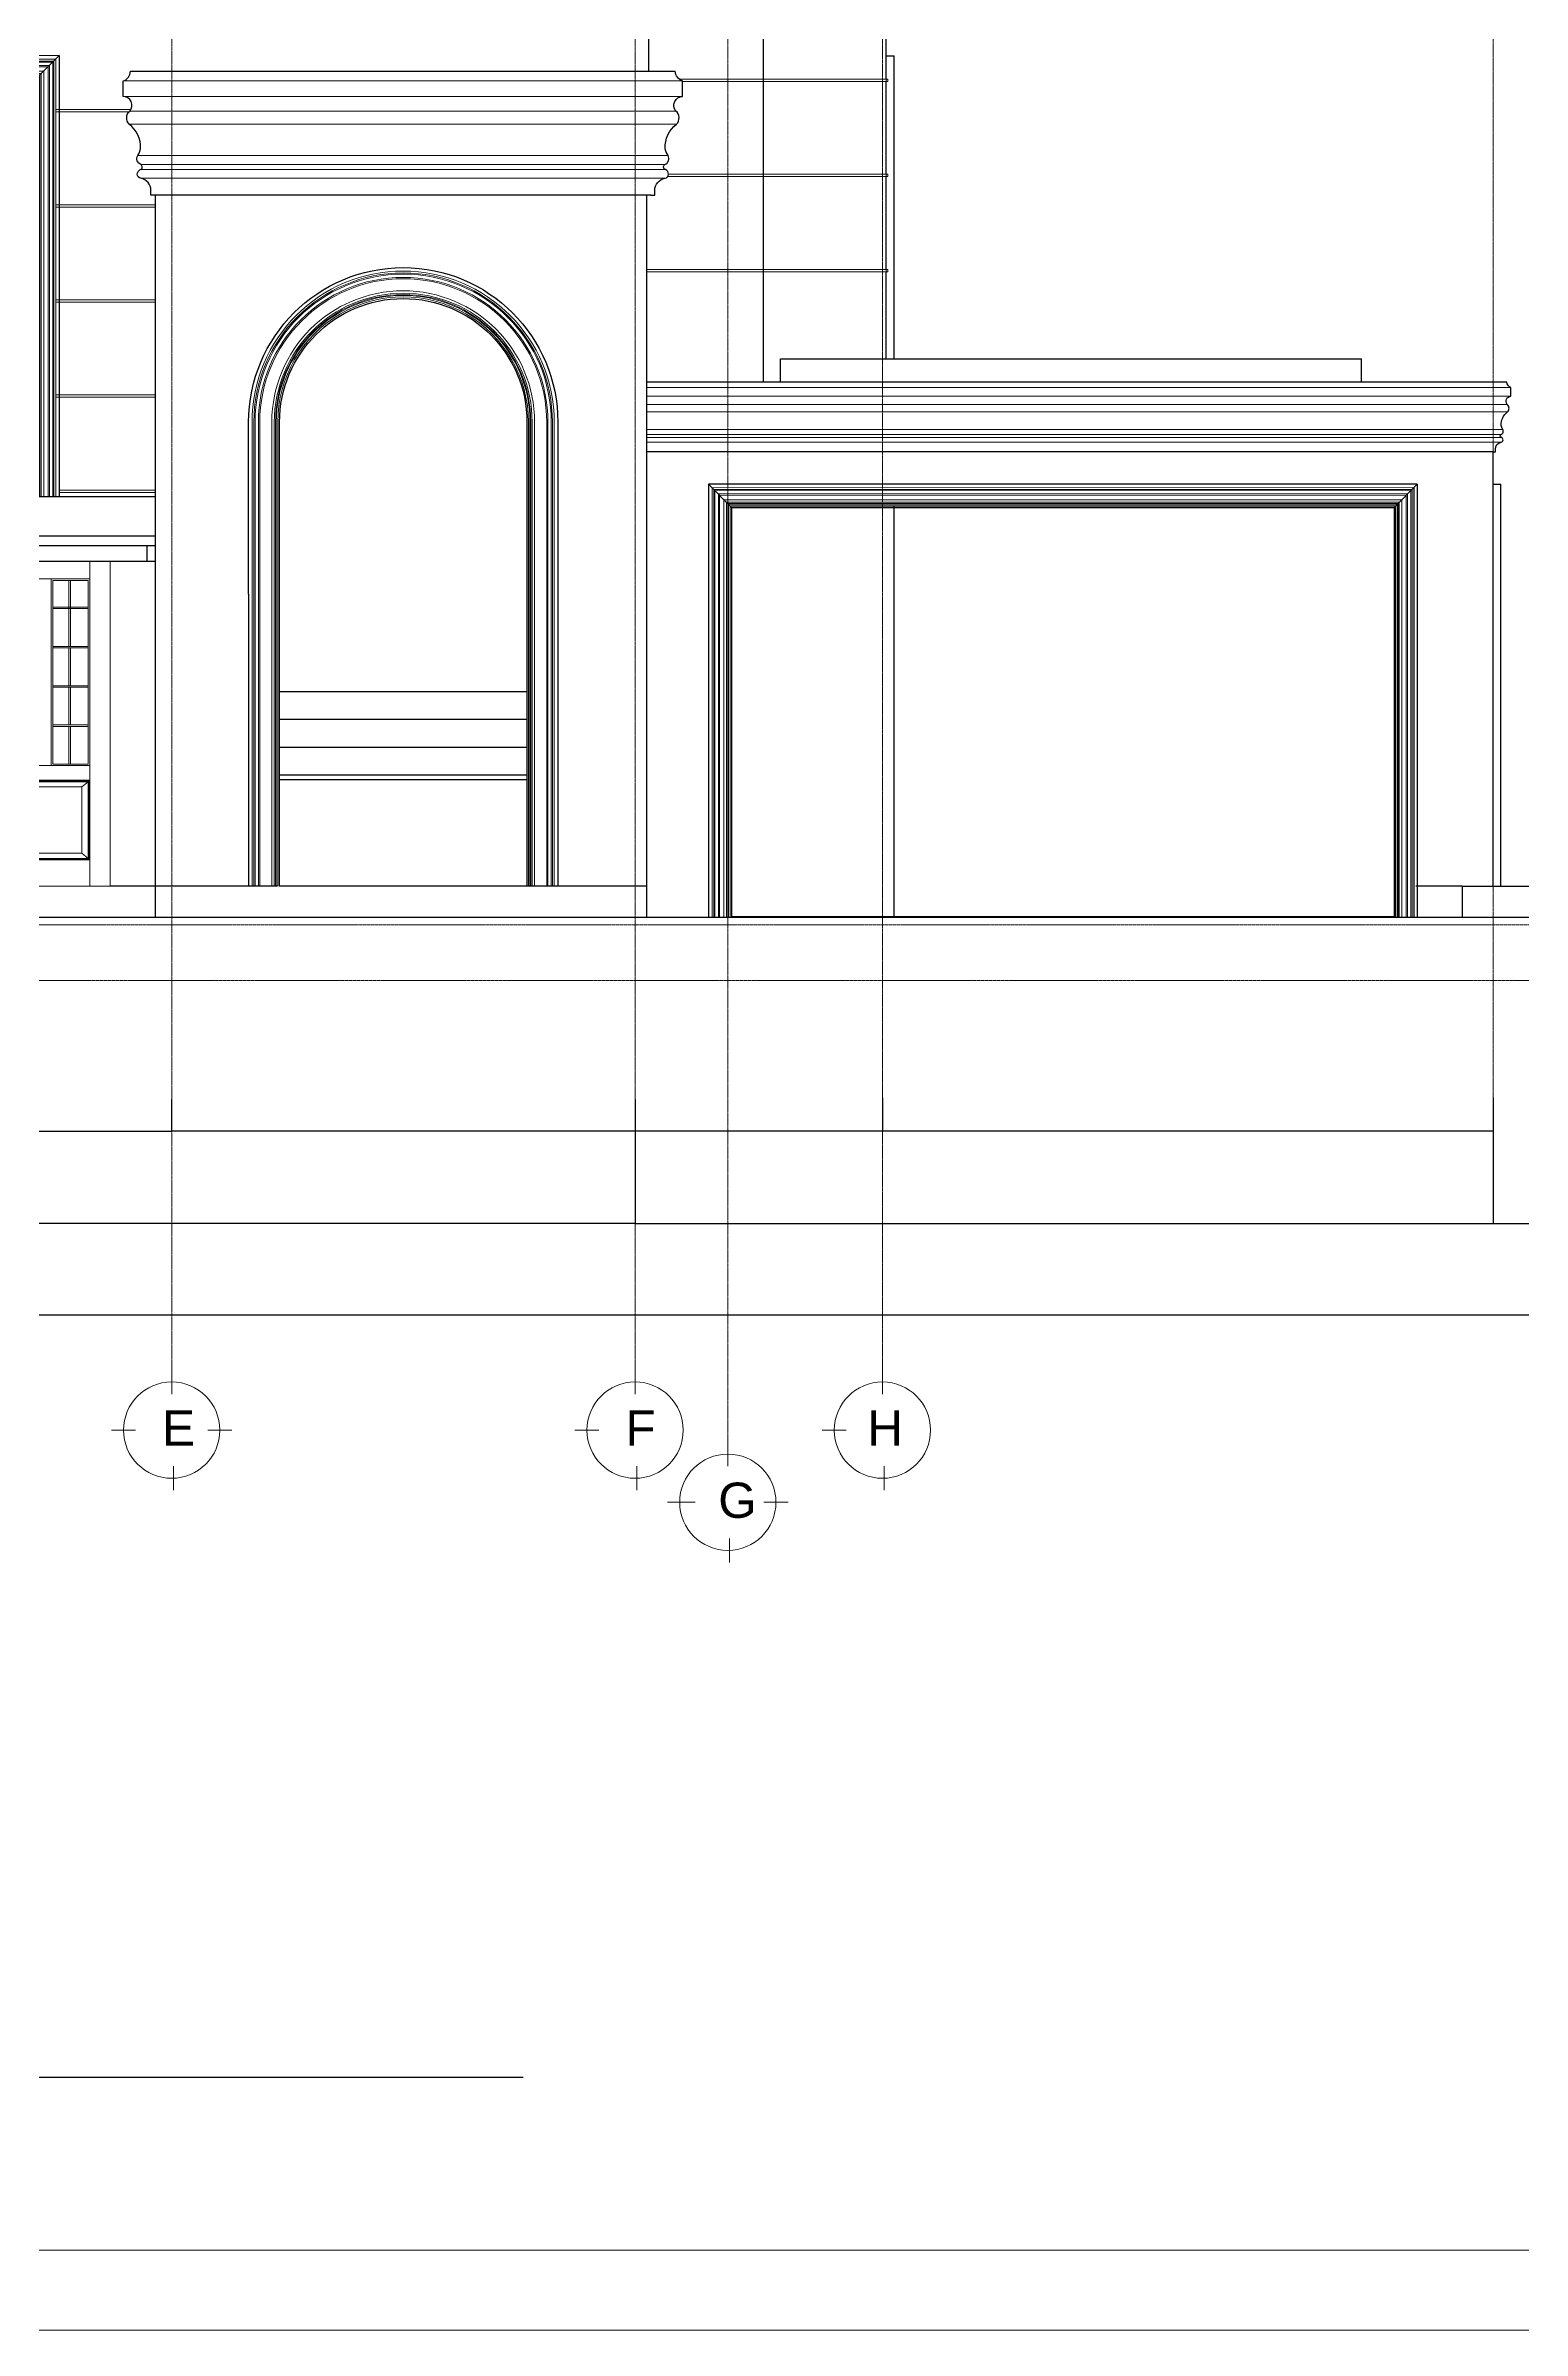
# Model space of a CAD drawing. Header units: millimetres. Extents: x -9564 to 494436, y -140371 to 4257.
# Drawn here: x 130948 to 140500, y -25289 to -10513 of the extents above; entities that cross this region are included whole.
import ezdxf
from ezdxf.enums import TextEntityAlignment as Align

# ---------------------------------------------------------------- set-up
doc = ezdxf.new("R2010")
doc.units = ezdxf.units.MM
doc.header["$MEASUREMENT"] = 0
for name, pattern in [('DASHED2', [0.375, 0.25, -0.125]), ('HIDDEN2', [0.1875, 0.125, -0.0625]), ('SLD-Solid', [0])]:
    doc.linetypes.add(name, pattern=pattern)
doc.layers.get('DEFPOINTS').update_dxf_attribs({"lineweight": 18})
for name, color, linetype, lineweight in [('09-Arsiran', 8, 'Continuous', 5), ('AS', 8, 'HIDDEN2', 5), ('DOOR OPENING', 4, 'SLD-Solid', 5), ('LEGEND', 1, 'DASHED2', 50), ('XR-KOP A3_MOZART$0$KOP-A1$0$A-GRSKOP', 1, 'Continuous', 5)]:
    doc.layers.add(name, color=color, linetype=linetype, lineweight=lineweight)
doc.layers.add('NOT', color=1, linetype='Continuous')
doc.styles.add('NOTEXT1', font='arial.ttf')
doc.styles.add('NOTEXT2', font='arial.ttf')
doc.styles.add('NOTEXT4', font='arial.ttf')
doc.styles.get("Standard").update_dxf_attribs({"font": 'arial.ttf'})
doc.styles.add('style2', font='times.ttf', dxfattribs={"height": 0.18})
doc.dimstyles.new('ISO-25', dxfattribs={"dimtxt": 0.18, "dimasz": 0.12, "dimexe": 0.1, "dimexo": 0.1, "dimgap": 0.0625, "dimtad": 1, "dimtoh": 1, "dimdec": 0, "dimlfac": 1000, "dimtxsty": 'style2', "dimblk": 'ARCHTICK', "dimcen": 0.15, "dimclrd": 1, "dimclre": 1, "dimclrt": 4, "dimadec": 0, "dimazin": 0, "dimtfac": 1, "dimtdec": 0, "dimtmove": 0, "dimatfit": 3, "dimldrblk": 'OBLIQUE', "dimfxl": 1, "dimarcsym": 0})

# ---------------------------------------------------------------- blocks, each defined once
blk = doc.blocks.new('hsdh')
at = {"layer": 'XR-KOP A3_MOZART$0$KOP-A1$0$A-GRSKOP', "color": 0, "linetype": 'Continuous', "lineweight": 5}
blk.add_lwpolyline([(145480, 82601), (107945, 82601), (107945, 56197), (145480, 56197)], close=True, dxfattribs=at)
at = {"layer": 'XR-KOP A3_MOZART$0$KOP-A1$0$A-GRSKOP', "color": 5, "linetype": 'Continuous', "lineweight": 5}
blk.add_lwpolyline([(145017, 82138), (108409, 82138), (108409, 56660), (145017, 56660)], close=True, dxfattribs=at)
blk = doc.blocks.new('NOT-28-ADI')
at = {"const_width": 50}
blk.add_lwpolyline([(-750, 0), (750, 0)], dxfattribs=at)
blk.add_circle((0, 0), 750)
at = {"layer": 'NOT'}
blk.add_line((750, 0), (12100, 0), dxfattribs=at)
at = {"color": 5, "style": 'NOTEXT4'}
for tag, p in [('JDL1', (988, 765)), ('JDL2', (988, 250))]:
    blk.add_attdef(tag, p, '', height=350, dxfattribs=at)
at = {"color": 5, "style": 'NOTEXT4', "width": 0.85}
blk.add_attdef('NO', text='', height=300, dxfattribs=at).set_placement((68, 360), align=Align.MIDDLE_CENTER)
at = {"style": 'NOTEXT1', "width": 0.85}
blk.add_attdef('REF.', text='', height=200, dxfattribs=at).set_placement((0, -190), align=Align.TOP_CENTER)
blk.add_attdef('SCALE', (1020, -398), '', height=200, dxfattribs=at)
blk.add_attdef('ROOM', text='', height=200, dxfattribs=at).set_placement((3715, -388), align=Align.RIGHT)
blk = doc.blocks.new('lis3')
for p, q in [((358.04, 195.259), (353.455, 195.258)), ((353.455, 195.258), (353.455, 194.909)), ((353.455, 195.258), (353.605, 195.108)), ((358.04, 195.259), (357.89, 195.108)), ((358.018, 195.236), (358.018, 192.459)), ((358.04, 195.259), (358.04, 194.91)), ((357.89, 195.108), (353.605, 195.108)), ((353.605, 195.108), (353.605, 192.459)), ((357.89, 195.108), (357.89, 192.459)), ((353.455, 194.909), (353.455, 194.894)), ((353.455, 194.894), (353.455, 194.294)), ((358.04, 194.91), (358.04, 194.895)), ((358.04, 194.895), (358.04, 192.459)), ((353.455, 194.294), (353.455, 194.279)), ((353.455, 194.279), (353.455, 193.679)), ((353.455, 193.679), (353.455, 193.664)), ((353.455, 193.664), (353.455, 193.064)), ((353.455, 193.064), (353.455, 193.049)), ((353.455, 193.049), (353.455, 192.458))]:
    blk.add_line(p, q)
at = {"layer": '09-Arsiran'}
for p, q in [((358.018, 195.236), (353.478, 195.235)), ((353.478, 195.235), (353.478, 192.459)), ((358.006, 195.224), (353.49, 195.223)), ((353.49, 195.223), (353.49, 192.459)), ((357.998, 195.217), (353.497, 195.216)), ((353.497, 195.216), (353.497, 192.459)), ((353.519, 195.195), (353.519, 192.459)), ((357.977, 195.195), (353.519, 195.195)), ((357.977, 195.195), (357.977, 192.459)), ((357.998, 195.217), (357.998, 192.459)), ((358.006, 195.224), (358.006, 192.459)), ((357.968, 195.187), (353.527, 195.186)), ((353.527, 195.186), (353.527, 192.459)), ((353.555, 195.158), (353.555, 192.459)), ((357.94, 195.158), (353.555, 195.158)), ((353.572, 195.142), (357.924, 195.142)), ((353.572, 192.459), (353.572, 195.142)), ((357.916, 195.134), (353.58, 195.133)), ((353.58, 195.133), (353.58, 192.459)), ((357.911, 195.129), (353.585, 195.128)), ((353.585, 195.128), (353.585, 192.459)), ((357.901, 195.119), (353.595, 195.118)), ((353.595, 195.118), (353.595, 192.459)), ((353.595, 195.118), (353.595, 192.459)), ((357.9, 195.119), (357.9, 192.459)), ((357.9, 195.119), (357.9, 192.459)), ((357.911, 195.129), (357.911, 192.459)), ((357.916, 195.134), (357.916, 192.459)), ((357.924, 192.459), (357.924, 195.142)), ((357.94, 195.158), (357.94, 192.459)), ((357.968, 195.187), (357.968, 192.459))]:
    blk.add_line(p, q, dxfattribs=at)
blk = doc.blocks.new('list4')
for p, q in [((345.227, 181.546), (345.227, 181.531)), ((345.227, 181.531), (345.227, 180.931)), ((347.227, 181.546), (347.227, 181.531)), ((347.227, 181.531), (347.227, 180.931)), ((345.227, 180.931), (345.227, 180.916)), ((345.227, 180.916), (345.227, 180.316)), ((347.227, 180.931), (347.227, 180.916)), ((347.227, 180.916), (347.227, 180.316)), ((345.227, 180.316), (345.227, 180.301)), ((345.227, 180.301), (345.227, 179.659)), ((347.227, 180.316), (347.227, 180.301)), ((347.227, 180.301), (347.227, 179.659))]:
    blk.add_line(p, q)
for points in [[(345.227, 181.546), (345.227, 182.295), (345.227, 182.31), (345.227, 182.659, -1), (347.227, 182.659), (347.227, 182.31), (347.227, 182.295), (347.227, 181.546)], [(345.427, 179.659), (345.427, 182.659, -1), (347.027, 182.659), (347.027, 179.659)]]:
    blk.add_lwpolyline(points, format="xyb")
at = {"layer": '09-Arsiran'}
blk.add_line((347.037, 182.519), (347.037, 179.659), dxfattribs=at)
for points in [[(345.249, 179.659), (345.249, 182.659, -1), (347.204, 182.659), (347.204, 179.659)], [(345.261, 179.659), (345.261, 182.659, -1), (347.192, 182.659), (347.192, 179.659)], [(345.269, 179.659), (345.269, 182.659, -1), (347.185, 182.659), (347.185, 179.659)], [(345.29, 179.659), (345.29, 182.659, -1), (347.163, 182.659), (347.163, 179.659)], [(345.299, 179.659), (345.299, 182.659, -1), (347.155, 182.659), (347.155, 179.659)], [(345.377, 179.659), (345.377, 182.659, -1), (347.077, 182.659), (347.077, 179.659)], [(347.061, 179.659), (347.061, 182.659, 1), (345.393, 182.659), (345.393, 179.659)], [(345.401, 179.659), (345.401, 182.659, -1), (347.052, 182.659), (347.052, 179.659)], [(345.406, 179.659), (345.406, 182.659, -1), (347.047, 182.659), (347.047, 179.659)], [(345.416, 179.659), (345.416, 182.659, -1.000001), (347.037, 182.659), (347.037, 179.659)]]:
    blk.add_lwpolyline(points, format="xyb", dxfattribs=at)
blk = doc.blocks.new('list1')
for p, q in [((333.255, 201.81), (331.655, 201.809)), ((331.655, 201.809), (331.655, 201.461)), ((331.655, 201.809), (331.806, 201.659)), ((333.255, 201.81), (333.105, 201.66)), ((333.255, 201.81), (333.255, 201.461)), ((333.106, 201.66), (331.806, 201.659)), ((331.806, 201.659), (331.806, 198.959)), ((333.105, 201.66), (333.105, 198.959)), ((331.655, 201.461), (331.655, 201.446)), ((331.655, 201.446), (331.655, 200.846)), ((333.255, 201.461), (333.255, 201.446)), ((333.255, 201.446), (333.255, 200.846)), ((331.655, 200.846), (331.655, 200.831)), ((331.655, 200.831), (331.655, 200.231)), ((333.255, 200.846), (333.255, 200.831)), ((333.255, 200.831), (333.255, 200.231)), ((331.655, 200.231), (331.655, 200.216)), ((331.655, 200.216), (331.655, 199.616)), ((333.255, 200.231), (333.255, 200.216)), ((333.255, 200.216), (333.255, 199.616)), ((331.655, 199.616), (331.655, 199.601)), ((331.655, 199.601), (331.655, 198.959)), ((333.255, 199.616), (333.255, 199.601)), ((333.255, 199.601), (333.255, 198.959))]:
    blk.add_line(p, q)
at = {"layer": '09-Arsiran'}
for p, q in [((333.233, 201.788), (331.678, 201.787)), ((331.678, 201.787), (331.678, 198.959)), ((331.69, 201.775), (331.69, 198.959)), ((333.221, 201.775), (331.69, 201.775)), ((333.214, 201.768), (331.697, 201.767)), ((331.697, 201.767), (331.697, 198.959)), ((333.192, 201.747), (331.719, 201.746)), ((331.719, 201.746), (331.719, 198.959)), ((333.183, 201.738), (331.727, 201.737)), ((331.727, 201.737), (331.727, 198.959)), ((333.155, 201.71), (331.756, 201.709)), ((331.756, 201.709), (331.756, 198.959)), ((331.772, 201.693), (333.139, 201.694)), ((331.772, 198.959), (331.772, 201.693)), ((333.139, 198.959), (333.139, 201.694)), ((333.155, 201.71), (333.155, 198.959)), ((333.183, 201.738), (333.183, 198.959)), ((333.192, 201.747), (333.192, 198.959)), ((333.214, 201.768), (333.214, 198.959)), ((333.221, 201.775), (333.221, 198.959)), ((333.233, 201.788), (333.233, 198.959)), ((331.78, 201.685), (331.78, 198.959)), ((333.131, 201.685), (331.78, 201.685)), ((333.126, 201.681), (331.785, 201.68)), ((331.785, 201.68), (331.785, 198.959)), ((333.116, 201.67), (331.795, 201.67)), ((331.795, 201.67), (331.795, 198.959)), ((331.795, 201.67), (331.795, 198.959)), ((333.116, 201.67), (333.116, 198.959)), ((333.116, 201.67), (333.116, 198.959)), ((333.126, 201.681), (333.126, 198.959)), ((333.131, 201.685), (333.131, 198.959))]:
    blk.add_line(p, q, dxfattribs=at)
blk = doc.blocks.new('henderson')
at = {"layer": 'DOOR OPENING'}
for p, q in [((341.086, 194.759), (341.105, 194.759)), ((341.105, 192.659), (341.105, 194.759)), ((341.105, 194.759), (341.235, 194.759)), ((341.235, 194.759), (341.844, 194.759)), ((341.235, 194.646), (341.235, 194.759)), ((341.844, 194.646), (341.844, 194.759)), ((341.844, 194.759), (341.937, 194.759)), ((341.937, 194.759), (341.975, 194.759)), ((341.975, 192.659), (341.975, 194.759)), ((341.975, 194.759), (341.987, 194.759)), ((341.486, 194.646), (341.235, 194.646)), ((341.235, 193.439), (341.235, 194.646)), ((341.246, 194.636), (341.246, 194.463)), ((341.35, 194.636), (341.246, 194.636)), ((341.361, 194.636), (341.35, 194.636)), ((341.35, 194.463), (341.35, 194.636)), ((341.475, 194.636), (341.361, 194.636)), ((341.361, 194.463), (341.361, 194.636)), ((341.475, 194.463), (341.475, 194.636)), ((341.594, 194.646), (341.486, 194.646)), ((341.486, 194.646), (341.486, 193.439)), ((341.844, 194.646), (341.594, 194.646)), ((341.594, 193.439), (341.594, 194.646)), ((341.605, 194.636), (341.605, 194.463)), ((341.708, 194.636), (341.605, 194.636)), ((341.719, 194.636), (341.708, 194.636)), ((341.708, 194.463), (341.708, 194.636)), ((341.833, 194.636), (341.719, 194.636)), ((341.719, 194.463), (341.719, 194.636)), ((341.833, 194.463), (341.833, 194.636)), ((341.844, 193.439), (341.844, 194.646)), ((341.246, 194.463), (341.246, 194.454)), ((341.35, 194.463), (341.246, 194.463)), ((341.246, 194.454), (341.246, 194.209)), ((341.246, 194.454), (341.35, 194.454)), ((341.361, 194.463), (341.35, 194.463)), ((341.35, 194.454), (341.35, 194.463)), ((341.35, 194.454), (341.35, 194.209)), ((341.35, 194.454), (341.361, 194.454)), ((341.361, 194.454), (341.361, 194.463)), ((341.475, 194.463), (341.361, 194.463)), ((341.361, 194.454), (341.475, 194.454)), ((341.361, 194.209), (341.361, 194.454)), ((341.475, 194.454), (341.475, 194.463)), ((341.475, 194.209), (341.475, 194.454)), ((341.605, 194.463), (341.605, 194.454)), ((341.708, 194.463), (341.605, 194.463)), ((341.605, 194.454), (341.605, 194.209)), ((341.605, 194.454), (341.708, 194.454)), ((341.719, 194.463), (341.708, 194.463)), ((341.708, 194.454), (341.708, 194.463)), ((341.708, 194.454), (341.708, 194.209)), ((341.708, 194.454), (341.719, 194.454)), ((341.719, 194.454), (341.719, 194.463)), ((341.833, 194.463), (341.719, 194.463)), ((341.719, 194.454), (341.833, 194.454)), ((341.719, 194.209), (341.719, 194.454)), ((341.833, 194.454), (341.833, 194.463)), ((341.833, 194.209), (341.833, 194.454)), ((341.246, 194.209), (341.246, 194.2)), ((341.35, 194.209), (341.246, 194.209)), ((341.246, 194.2), (341.246, 193.955)), ((341.246, 194.2), (341.35, 194.2)), ((341.361, 194.209), (341.35, 194.209)), ((341.35, 194.2), (341.35, 193.955)), ((341.35, 194.2), (341.361, 194.2)), ((341.475, 194.209), (341.361, 194.209)), ((341.361, 194.2), (341.475, 194.2)), ((341.361, 193.955), (341.361, 194.2)), ((341.475, 194.2), (341.475, 194.209)), ((341.475, 193.955), (341.475, 194.2)), ((341.605, 194.209), (341.605, 194.2)), ((341.708, 194.209), (341.605, 194.209)), ((341.605, 194.2), (341.605, 193.955)), ((341.605, 194.2), (341.708, 194.2)), ((341.719, 194.209), (341.708, 194.209)), ((341.708, 194.2), (341.708, 193.955)), ((341.708, 194.2), (341.719, 194.2)), ((341.833, 194.209), (341.719, 194.209)), ((341.719, 194.2), (341.833, 194.2)), ((341.719, 193.955), (341.719, 194.2)), ((341.833, 194.2), (341.833, 194.209)), ((341.833, 193.955), (341.833, 194.2)), ((341.246, 193.955), (341.246, 193.946)), ((341.35, 193.955), (341.246, 193.955)), ((341.246, 193.946), (341.246, 193.702)), ((341.246, 193.946), (341.35, 193.946)), ((341.361, 193.955), (341.35, 193.955)), ((341.35, 193.946), (341.35, 193.702)), ((341.35, 193.946), (341.361, 193.946)), ((341.475, 193.955), (341.361, 193.955)), ((341.361, 193.702), (341.361, 193.946)), ((341.361, 193.946), (341.475, 193.946)), ((341.475, 193.946), (341.475, 193.955)), ((341.475, 193.702), (341.475, 193.946)), ((341.605, 193.955), (341.605, 193.946)), ((341.708, 193.955), (341.605, 193.955)), ((341.605, 193.946), (341.605, 193.702)), ((341.605, 193.946), (341.708, 193.946)), ((341.719, 193.955), (341.708, 193.955)), ((341.708, 193.946), (341.708, 193.702)), ((341.708, 193.946), (341.719, 193.946)), ((341.833, 193.955), (341.719, 193.955)), ((341.719, 193.702), (341.719, 193.946)), ((341.719, 193.946), (341.833, 193.946)), ((341.833, 193.946), (341.833, 193.955)), ((341.833, 193.702), (341.833, 193.946)), ((341.246, 193.702), (341.246, 193.692)), ((341.35, 193.702), (341.246, 193.702)), ((341.246, 193.692), (341.246, 193.448)), ((341.246, 193.692), (341.35, 193.692)), ((341.361, 193.702), (341.35, 193.702)), ((341.35, 193.692), (341.361, 193.692)), ((341.35, 193.692), (341.35, 193.448)), ((341.475, 193.702), (341.361, 193.702)), ((341.361, 193.448), (341.361, 193.692)), ((341.361, 193.692), (341.475, 193.692)), ((341.475, 193.692), (341.475, 193.702)), ((341.475, 193.448), (341.475, 193.692)), ((341.605, 193.702), (341.605, 193.692)), ((341.708, 193.702), (341.605, 193.702)), ((341.605, 193.692), (341.605, 193.448)), ((341.605, 193.692), (341.708, 193.692)), ((341.719, 193.702), (341.708, 193.702)), ((341.708, 193.692), (341.719, 193.692)), ((341.708, 193.692), (341.708, 193.448)), ((341.833, 193.702), (341.719, 193.702)), ((341.719, 193.448), (341.719, 193.692)), ((341.719, 193.692), (341.833, 193.692)), ((341.833, 193.692), (341.833, 193.702)), ((341.833, 193.448), (341.833, 193.692)), ((341.235, 193.439), (341.486, 193.439)), ((341.235, 193.345), (341.235, 193.439)), ((341.246, 193.448), (341.35, 193.448)), ((341.35, 193.448), (341.361, 193.448)), ((341.361, 193.448), (341.475, 193.448)), ((341.594, 193.439), (341.486, 193.439)), ((341.594, 193.439), (341.844, 193.439)), ((341.605, 193.448), (341.708, 193.448)), ((341.708, 193.448), (341.719, 193.448)), ((341.719, 193.448), (341.833, 193.448)), ((341.844, 193.345), (341.844, 193.439)), ((341.235, 192.828), (341.235, 193.345)), ((341.235, 193.345), (341.844, 193.345)), ((341.235, 193.345), (341.241, 193.34)), ((341.241, 193.34), (341.241, 192.833)), ((341.241, 193.34), (341.247, 193.334)), ((341.839, 193.34), (341.241, 193.34)), ((341.833, 193.334), (341.247, 193.334)), ((341.287, 193.3), (341.247, 193.334)), ((341.247, 193.334), (341.247, 192.838)), ((341.793, 193.3), (341.287, 193.3)), ((341.287, 193.3), (341.287, 192.872)), ((341.833, 193.334), (341.793, 193.3)), ((341.793, 192.872), (341.793, 193.3)), ((341.833, 193.334), (341.839, 193.34)), ((341.833, 192.838), (341.833, 193.334)), ((341.844, 193.345), (341.839, 193.34)), ((341.839, 192.833), (341.839, 193.34)), ((341.844, 192.828), (341.844, 193.345)), ((341.235, 192.828), (341.241, 192.833)), ((341.235, 192.659), (341.235, 192.828)), ((341.235, 192.828), (341.844, 192.828)), ((341.241, 192.833), (341.247, 192.838)), ((341.241, 192.833), (341.839, 192.833)), ((341.247, 192.838), (341.287, 192.872)), ((341.247, 192.838), (341.833, 192.838)), ((341.287, 192.872), (341.793, 192.872)), ((341.833, 192.838), (341.793, 192.872)), ((341.839, 192.833), (341.833, 192.838)), ((341.839, 192.833), (341.844, 192.828)), ((341.844, 192.828), (341.844, 192.659)), ((341.235, 192.659), (341.105, 192.659)), ((341.844, 192.659), (341.235, 192.659)), ((341.975, 192.659), (341.844, 192.659))]:
    blk.add_line(p, q, dxfattribs=at)
blk = doc.blocks.new('_ArchTick')
at = {"color": 0, "linetype": 'ByBlock', "const_width": 0.15}
blk.add_lwpolyline([(-0.5, -0.5), (0.5, 0.5)], dxfattribs=at)
blk = doc.blocks.new('*D695')
at = {"color": 1, "lineweight": -2, "transparency": 16777216}
for p, q in [((128516, -17328), (128516, -17534)), ((131763, -17328), (131763, -17534)), ((128516, -17534), (131763, -17534))]:
    blk.add_line(p, q, dxfattribs=at)
at = {"layer": 'DEFPOINTS', "color": 0, "transparency": 16777216}
for p in [(128516, -17327), (131763, -17327), (131763, -17534)]:
    blk.add_point(p, dxfattribs=at)
at = {"color": 1, "lineweight": -2, "transparency": 16777216, "xscale": 0.12, "yscale": 0.12, "zscale": 0.12, "rotation": 180}
blk.add_blockref('_ArchTick', (128516, -17534), dxfattribs=at)
at = {"color": 1, "lineweight": -2, "transparency": 16777216, "xscale": 0.12, "yscale": 0.12, "zscale": 0.12}
blk.add_blockref('_ArchTick', (131763, -17534), dxfattribs=at)
at = {"color": 4, "transparency": 16777216, "insert": (130139, -17533), "char_height": 0.18, "attachment_point": 5, "style": 'style2'}
blk.add_mtext('3247501', dxfattribs=at)
blk = doc.blocks.new('_Oblique')
at = {"color": 0, "linetype": 'ByBlock', "lineweight": -2}
blk.add_line((-0.5, -0.5), (0.5, 0.5), dxfattribs=at)
blk = doc.blocks.new('*D696')
at = {"color": 1, "lineweight": -2, "transparency": 16777216}
for p, q in [((131763, -17328), (131763, -17531)), ((134761, -17328), (134761, -17531)), ((131763, -17531), (134761, -17531))]:
    blk.add_line(p, q, dxfattribs=at)
at = {"layer": 'DEFPOINTS', "color": 0, "transparency": 16777216}
for p in [(131763, -17327), (134761, -17327), (134761, -17531)]:
    blk.add_point(p, dxfattribs=at)
at = {"color": 1, "lineweight": -2, "transparency": 16777216, "xscale": 0.12, "yscale": 0.12, "zscale": 0.12, "rotation": 180}
blk.add_blockref('_ArchTick', (131763, -17531), dxfattribs=at)
at = {"color": 1, "lineweight": -2, "transparency": 16777216, "xscale": 0.12, "yscale": 0.12, "zscale": 0.12}
blk.add_blockref('_ArchTick', (134761, -17531), dxfattribs=at)
at = {"color": 4, "transparency": 16777216, "insert": (133262, -17530), "char_height": 0.18, "attachment_point": 5, "style": 'style2'}
blk.add_mtext('2997499', dxfattribs=at)
blk = doc.blocks.new('*D697')
at = {"color": 1, "lineweight": -2, "transparency": 16777216}
for p, q in [((134761, -17328), (134761, -17531)), ((136361, -17317), (136361, -17531)), ((134761, -17531), (136361, -17531))]:
    blk.add_line(p, q, dxfattribs=at)
at = {"layer": 'DEFPOINTS', "color": 0, "transparency": 16777216}
for p in [(134761, -17327), (136361, -17317), (136361, -17531)]:
    blk.add_point(p, dxfattribs=at)
at = {"color": 1, "lineweight": -2, "transparency": 16777216, "xscale": 0.12, "yscale": 0.12, "zscale": 0.12, "rotation": 180}
blk.add_blockref('_ArchTick', (134761, -17531), dxfattribs=at)
at = {"color": 1, "lineweight": -2, "transparency": 16777216, "xscale": 0.12, "yscale": 0.12, "zscale": 0.12}
blk.add_blockref('_ArchTick', (136361, -17531), dxfattribs=at)
at = {"color": 4, "transparency": 16777216, "insert": (135561, -17530), "char_height": 0.18, "attachment_point": 5, "style": 'style2'}
blk.add_mtext('1600000', dxfattribs=at)
blk = doc.blocks.new('*D698')
at = {"color": 1, "lineweight": -2, "transparency": 16777216}
for p, q in [((126766, -17534), (126766, -18131)), ((134761, -17531), (134761, -18131)), ((134761, -18131), (126766, -18131))]:
    blk.add_line(p, q, dxfattribs=at)
at = {"layer": 'DEFPOINTS', "color": 0, "transparency": 16777216}
for p in [(126766, -17534), (134761, -17531), (126766, -18131)]:
    blk.add_point(p, dxfattribs=at)
at = {"color": 1, "lineweight": -2, "transparency": 16777216, "xscale": 0.12, "yscale": 0.12, "zscale": 0.12, "rotation": 180}
blk.add_blockref('_ArchTick', (126766, -18131), dxfattribs=at)
at = {"color": 1, "lineweight": -2, "transparency": 16777216, "xscale": 0.12, "yscale": 0.12, "zscale": 0.12}
blk.add_blockref('_ArchTick', (134761, -18131), dxfattribs=at)
at = {"color": 4, "transparency": 16777216, "insert": (130763, -18130), "char_height": 0.18, "attachment_point": 5, "style": 'style2'}
blk.add_mtext('7995000', dxfattribs=at)
blk = doc.blocks.new('*D699')
at = {"color": 1, "lineweight": -2, "transparency": 16777216}
for p, q in [((136361, -17317), (136361, -17531)), ((140311, -17317), (140311, -17531)), ((136361, -17531), (140311, -17531))]:
    blk.add_line(p, q, dxfattribs=at)
at = {"layer": 'DEFPOINTS', "color": 0, "transparency": 16777216}
for p in [(136361, -17317), (140311, -17317), (140311, -17531)]:
    blk.add_point(p, dxfattribs=at)
at = {"color": 1, "lineweight": -2, "transparency": 16777216, "xscale": 0.12, "yscale": 0.12, "zscale": 0.12, "rotation": 180}
blk.add_blockref('_ArchTick', (136361, -17531), dxfattribs=at)
at = {"color": 1, "lineweight": -2, "transparency": 16777216, "xscale": 0.12, "yscale": 0.12, "zscale": 0.12}
blk.add_blockref('_ArchTick', (140311, -17531), dxfattribs=at)
at = {"color": 4, "transparency": 16777216, "insert": (138336, -17530), "char_height": 0.18, "attachment_point": 5, "style": 'style2'}
blk.add_mtext('3949999', dxfattribs=at)
blk = doc.blocks.new('*D700')
at = {"color": 1, "lineweight": -2, "transparency": 16777216}
for p, q in [((140311, -17531), (140311, -18131)), ((144411, -17531), (144411, -18131)), ((140311, -18131), (144411, -18131))]:
    blk.add_line(p, q, dxfattribs=at)
at = {"layer": 'DEFPOINTS', "color": 0, "transparency": 16777216}
for p in [(140311, -17531), (144411, -17531), (144411, -18131)]:
    blk.add_point(p, dxfattribs=at)
at = {"color": 1, "lineweight": -2, "transparency": 16777216, "xscale": 0.12, "yscale": 0.12, "zscale": 0.12, "rotation": 180}
blk.add_blockref('_ArchTick', (140311, -18131), dxfattribs=at)
at = {"color": 1, "lineweight": -2, "transparency": 16777216, "xscale": 0.12, "yscale": 0.12, "zscale": 0.12}
blk.add_blockref('_ArchTick', (144411, -18131), dxfattribs=at)
at = {"color": 4, "transparency": 16777216, "insert": (142361, -18130), "char_height": 0.18, "attachment_point": 5, "style": 'style2'}
blk.add_mtext('4099999', dxfattribs=at)
blk = doc.blocks.new('*D701')
at = {"color": 1, "lineweight": -2, "transparency": 16777216}
for p, q in [((126766, -18131), (126766, -18722)), ((144411, -18131), (144411, -18722)), ((126766, -18722), (144411, -18722))]:
    blk.add_line(p, q, dxfattribs=at)
at = {"layer": 'DEFPOINTS', "color": 0, "transparency": 16777216}
for p in [(126766, -18131), (144411, -18131), (144411, -18722)]:
    blk.add_point(p, dxfattribs=at)
at = {"color": 1, "lineweight": -2, "transparency": 16777216, "xscale": 0.12, "yscale": 0.12, "zscale": 0.12, "rotation": 180}
blk.add_blockref('_ArchTick', (126766, -18722), dxfattribs=at)
at = {"color": 1, "lineweight": -2, "transparency": 16777216, "xscale": 0.12, "yscale": 0.12, "zscale": 0.12}
blk.add_blockref('_ArchTick', (144411, -18722), dxfattribs=at)
at = {"color": 4, "transparency": 16777216, "insert": (135588, -18722), "char_height": 0.18, "attachment_point": 5, "style": 'style2'}
blk.add_mtext('17644998', dxfattribs=at)
blk = doc.blocks.new('*D702')
at = {"color": 1, "lineweight": -2, "transparency": 16777216}
for p, q in [((134761, -17781), (134761, -18131)), ((140311, -17781), (140311, -18131)), ((134761, -18131), (140311, -18131))]:
    blk.add_line(p, q, dxfattribs=at)
at = {"layer": 'DEFPOINTS', "color": 0, "transparency": 16777216}
for p in [(134761, -17781), (140311, -17781), (140311, -18131)]:
    blk.add_point(p, dxfattribs=at)
at = {"color": 1, "lineweight": -2, "transparency": 16777216, "xscale": 0.12, "yscale": 0.12, "zscale": 0.12, "rotation": 180}
blk.add_blockref('_ArchTick', (134761, -18131), dxfattribs=at)
at = {"color": 1, "lineweight": -2, "transparency": 16777216, "xscale": 0.12, "yscale": 0.12, "zscale": 0.12}
blk.add_blockref('_ArchTick', (140311, -18131), dxfattribs=at)
at = {"color": 4, "transparency": 16777216, "insert": (137536, -18130), "char_height": 0.18, "attachment_point": 5, "style": 'style2'}
blk.add_mtext('5549999', dxfattribs=at)

msp = doc.modelspace()

# ---------------------------------------------------------------- linework, layer by layer
for p, q in [((134850.5373, -10678.8927, 0), (134850.5372, -10448.8928, 0)), ((135590.5368, -12688.9293, 0), (135590.5368, -10448.8928, 0)), ((136385.5384, -10578.8928, 0), (136385.5384, -10448.8928, 0)), ((136385.5384, -10578.8928, 0), (136436.1759, -10578.8928, 0)), ((136385.5384, -10729.8559, 0), (136385.5384, -10578.8928, 0)), ((136436.1759, -12538.8923, 0), (136436.1759, -10578.8928, 0)), ((131496.7893, -10678.8927, 0), (135020.5312, -10678.8927, 0)), ((136385.5384, -11344.8558, 0), (136385.5384, -10744.8559, 0)), ((136385.5384, -11959.8556, 0), (136385.5384, -11359.8558, 0)), ((131655.5393, -11478.8925, 0), (131655.5393, -12156.8923, 0)), ((134861.7812, -11478.8925, 0), (131655.5393, -11478.8925, 0)), ((134835.5387, -11478.8925, 0), (134835.5387, -15948.8918, 0)), ((134835.5387, -11959.8556, 0), (134835.5387, -11974.8556, 0)), ((136385.5384, -12538.8923, 0), (136385.5384, -11974.8556, 0)), ((131655.5393, -12156.8923, 0), (131655.5393, -12171.8923, 0)), ((131655.5393, -12171.8923, 0), (131655.5393, -12771.8922, 0)), ((135700.7729, -12688.891, 0), (135700.773, -12538.8918, 0)), ((135700.773, -12538.8924, 0), (139460.5388, -12538.8918, 0)), ((139460.5389, -12688.891, 0), (139460.5388, -12538.8918, 0)), ((140399.8338, -12688.9293, 0), (134835.5387, -12688.9293, 0)), ((131655.5393, -12771.8922, 0), (131655.5393, -12786.8922, 0)), ((131655.5393, -12786.8922, 0), (131655.5393, -13428.8922, 0)), ((140310.5368, -13138.93, 0), (134835.5387, -13138.93, 0)), ((140310.5386, -13348.8923, 0), (140310.5368, -13138.8922, 0)), ((126915.5987, -13428.8922, 0), (131655.5393, -13428.8922, 0)), ((131655.5393, -13428.8922, 0), (131655.5393, -13683.8922, 0)), ((140310.5386, -15948.8918, 0), (140310.5386, -13348.8923, 0)), ((140310.5386, -13348.8923, 0), (140361.1761, -13348.8923, 0)), ((140361.1761, -15948.8918, 0), (140361.1761, -13348.8923, 0)), ((136435.5384, -16148.8917, 0), (136435.5384, -13489.2226, 0)), ((126915.5384, -13683.8922, 0), (131655.5393, -13683.8922, 0)), ((131655.5393, -13683.8922, 0), (131655.5393, -13748.8922, 0)), ((131655.5393, -13848.8922, 0), (126915.5987, -13848.8922, 0)), ((131605.5393, -13748.8922, 0), (130569.5377, -13748.8922, 0)), ((131655.5393, -13748.8922, 0), (131605.5393, -13748.8922, 0)), ((131605.5393, -13848.8922, 0), (131605.5393, -13748.8922, 0)), ((131655.5393, -13748.8922, 0), (131655.5393, -13848.8922, 0)), ((131655.5393, -13848.8922, 0), (131655.5393, -16148.8917, 0)), ((132461.1748, -14688.8919, 0), (134059.8995, -14688.892, 0)), ((132461.1748, -14868.892, 0), (134059.8995, -14868.892, 0)), ((132461.1748, -15048.8919, 0), (134059.8995, -15048.8919, 0)), ((132461.1748, -15228.8919, 0), (134059.8995, -15228.8919, 0)), ((132461.1748, -15258.8919, 0), (134059.8995, -15258.8919, 0)), ((131655.5393, -15948.8918, 0), (131364.2376, -15948.8918, 0)), ((131855.5393, -15948.8918, 0), (131655.5393, -15948.8918, 0)), ((132445.5391, -15948.8918, 0), (131855.5393, -15948.8918, 0)), ((134835.5387, -15948.8918, 0), (132461.1748, -15948.8918, 0)), ((134835.5387, -15948.8918, 0), (134835.5387, -16148.8917, 0)), ((140110.5386, -15948.8918, 0), (139810.5387, -15948.8918, 0)), ((140110.5386, -15948.8918, 0), (140110.5386, -16148.8917, 0)), ((140110.5386, -15948.8918, 0), (140310.5386, -15948.8918, 0)), ((140310.5386, -15948.8918, 0), (140361.1761, -15948.8918, 0)), ((140361.1761, -15948.8918, 0), (140910.5385, -15948.8918, 0)), ((126765.5383, -16148.8917, 0), (131670.5375, -16148.8917, 0)), ((131670.5375, -16148.8917, 0), (135050.5368, -16148.8917, 0)), ((135050.5368, -16148.8917, 0), (140110.5386, -16148.8917, 0)), ((140110.5386, -16148.8917, 0), (140910.5385, -16148.8917, 0))]:
    msp.add_line(p, q)
for points in [[(131655.5393, -11478.8925), (131629.2968, -11478.8925), (131629.2968, -11449.6836, 0.3649802613), (131562.7351, -11370.6452, -0.7419223053), (131560.084, -11314.8076, 0.6652802154), (131563.5742, -11281.8263, -0.4387564717), (131543.1495, -11224.2238, 0.1232988423), (131562.0839, -11177.4104, 0.2448504759), (131488.3529, -11020.8853, -0.4386320969), (131493.0863, -10935.5469, 0.6217871936), (131449.1643, -10841.3926), (131449.1643, -10741.3927, 0.3199175428), (131496.7893, -10678.8927)], [(134861.7812, -11478.8925), (134888.0237, -11478.8925), (134888.0237, -11449.6836, -0.3649802613), (134954.5854, -11370.6452, 0.7419223053), (134957.2366, -11314.8076, -0.6652802154), (134953.7463, -11281.8263, 0.4387564717), (134974.171, -11224.2238, -0.1232988423), (134955.2366, -11177.4104, -0.2448504759), (135028.9676, -11020.8853, 0.4386320969), (135024.2343, -10935.5469, -0.6217871936), (135068.1562, -10841.3926), (135068.1562, -10741.3927, -0.3199175428), (135020.5312, -10678.8927)], [(140310.5368, -13138.93), (140325.2982, -13138.93), (140325.2982, -13122.5, -0.3649802613), (140362.7392, -13078.0408, 0.7419223053), (140364.2305, -13046.6321, -0.6652802154), (140362.2672, -13028.0801, 0.4387564717), (140373.7562, -12995.6786, -0.1232988423), (140363.1055, -12969.346, -0.2448504759), (140404.5793, -12881.3005, 0.4386320969), (140401.9168, -12833.2976, -0.6217871936), (140426.6229, -12780.3357), (140426.6229, -12724.0857, -0.3199175428), (140399.8338, -12688.9293)]]:
    msp.add_lwpolyline(points, format="xyb")
at = {"elevation": 0}
msp.add_lwpolyline([(135385.6568, -13499.6687), (139670.4179, -13499.6687), (139670.4179, -16148.2333), (135385.6568, -16148.2333)], close=True, dxfattribs=at)
at = {"layer": '09-Arsiran'}
for p, q in [((135068.1562, -10741.3927, 0), (131449.1643, -10741.3927, 0)), ((135046.2337, -10729.8559, 0), (135590.5368, -10729.8559, 0)), ((135068.1562, -10744.8559, 0), (135590.5368, -10744.8559, 0)), ((135590.5368, -10729.8559, 0), (136085.5385, -10729.8559, 0)), ((135590.5368, -10744.8559, 0), (136085.5385, -10744.8559, 0)), ((136085.5385, -10729.8559, 0), (136235.5385, -10729.8559, 0)), ((136085.5385, -10744.8559, 0), (136235.5385, -10744.8559, 0)), ((136235.5385, -10729.8559, 0), (136385.5384, -10729.8559, 0)), ((136235.5385, -10744.8559, 0), (136385.5384, -10744.8559, 0)), ((136385.5384, -10729.8559, 0), (136385.5384, -10744.8559, 0)), ((136385.5384, -10729.8559, 0), (136395.5384, -10729.8559, 0)), ((136395.5384, -10744.8559, 0), (136385.5384, -10744.8559, 0)), ((136395.5384, -10729.8559, 0), (136395.5384, -10744.8559, 0)), ((131010.5887, -10926.8925, 0), (131498.8344, -10926.8925, 0)), ((135068.1562, -10841.3926, 0), (131449.1643, -10841.3926, 0)), ((131010.5887, -10941.8925, 0), (131486.5083, -10941.8925, 0)), ((135028.9676, -11020.8853, 0), (131488.3529, -11020.8853, 0)), ((135024.2343, -10935.5469, 0), (131493.0863, -10935.5469, 0)), ((134974.171, -11224.2238, 0), (131543.1495, -11224.2238, 0)), ((134957.2366, -11314.8076, 0), (131560.084, -11314.8076, 0)), ((134954.5854, -11370.6452, 0), (131562.7351, -11370.6452, 0)), ((134953.7463, -11281.8263, 0), (131563.5742, -11281.8263, 0)), ((134970.8104, -11359.8558, 0), (135590.5368, -11359.8558, 0)), ((134976.5475, -11344.8558, 0), (135590.5368, -11344.8558, 0)), ((135590.5368, -11344.8558, 0), (136085.5385, -11344.8558, 0)), ((135590.5368, -11359.8558, 0), (136085.5385, -11359.8558, 0)), ((136085.5385, -11344.8558, 0), (136235.5385, -11344.8558, 0)), ((136085.5385, -11359.8558, 0), (136235.5385, -11359.8558, 0)), ((136235.5385, -11344.8558, 0), (136385.5384, -11344.8558, 0)), ((136235.5385, -11359.8558, 0), (136385.5384, -11359.8558, 0)), ((136385.5384, -11344.8558, 0), (136385.5384, -11359.8558, 0)), ((136385.5384, -11344.8558, 0), (136395.5384, -11344.8558, 0)), ((136395.5384, -11359.8558, 0), (136385.5384, -11359.8558, 0)), ((136395.5384, -11344.8558, 0), (136395.5384, -11359.8558, 0)), ((131010.5887, -11541.8924, 0), (131655.5393, -11541.8924, 0)), ((131010.5887, -11556.8924, 0), (131655.5393, -11556.8924, 0)), ((134835.5387, -11959.8556, 0), (135590.5368, -11959.8556, 0)), ((135590.5368, -11959.8556, 0), (136085.5385, -11959.8556, 0)), ((136085.5385, -11959.8556, 0), (136235.5385, -11959.8556, 0)), ((136235.5385, -11959.8556, 0), (136385.5384, -11959.8556, 0)), ((136385.5384, -11959.8556, 0), (136385.5384, -11974.8556, 0)), ((136385.5384, -11959.8556, 0), (136395.5384, -11959.8556, 0)), ((136395.5384, -11959.8556, 0), (136395.5384, -11974.8556, 0)), ((134835.5387, -11974.8556, 0), (135590.5368, -11974.8556, 0)), ((135590.5368, -11974.8556, 0), (136085.5385, -11974.8556, 0)), ((136085.5385, -11974.8556, 0), (136235.5385, -11974.8556, 0)), ((136235.5385, -11974.8556, 0), (136385.5384, -11974.8556, 0)), ((136395.5384, -11974.8556, 0), (136385.5384, -11974.8556, 0)), ((131010.5887, -12156.8923, 0), (131655.5393, -12156.8923, 0)), ((131010.5887, -12171.8923, 0), (131655.5393, -12171.8923, 0)), ((131010.5887, -12771.8922, 0), (131655.5393, -12771.8922, 0)), ((131010.5887, -12786.8922, 0), (131655.5393, -12786.8922, 0)), ((140426.6229, -12724.0857, 0), (134835.5387, -12724.0857, 0)), ((140426.6229, -12780.3357, 0), (134835.5387, -12780.3357, 0)), ((140401.9168, -12833.2976, 0), (134835.5387, -12833.2976, 0)), ((140404.5793, -12881.3005, 0), (134835.5387, -12881.3005, 0)), ((140373.7562, -12995.6786, 0), (134835.5387, -12995.6786, 0)), ((140362.2672, -13028.0801, 0), (134835.5387, -13028.0801, 0)), ((140364.2305, -13046.6321, 0), (134835.5387, -13046.6321, 0)), ((140362.7392, -13078.0408, 0), (134835.5387, -13078.0408, 0)), ((131035.7068, -13386.8921, 0), (131655.5393, -13386.8921, 0)), ((131035.7068, -13401.8921, 0), (131655.5393, -13401.8921, 0)), ((131763.0391, -19077.763, 0), (131763.0391, -19233.4914, 0)), ((134760.5386, -19077.763, 0), (134760.5386, -19233.4914, 0)), ((136360.5384, -19077.763, 0), (136360.5384, -19233.4914, 0)), ((131373.7182, -19467.0839, 0), (131529.4466, -19467.0839, 0)), ((131996.6317, -19467.0839, 0), (132152.36, -19467.0839, 0)), ((134371.2176, -19467.0839, 0), (134526.946, -19467.0839, 0)), ((135971.2175, -19467.0839, 0), (136126.9459, -19467.0839, 0)), ((135360.5385, -19544.3554, 0), (135360.5385, -19700.0838, 0)), ((131774.1566, -19700.478, 0), (131774.1566, -19856.2064, 0)), ((134771.6561, -19700.478, 0), (134771.6561, -19856.2064, 0)), ((136371.6559, -19700.478, 0), (136371.6559, -19856.2064, 0)), ((134971.2175, -19933.6764, 0), (135126.9459, -19933.6764, 0)), ((134994.1311, -19933.6764, 0), (135149.8595, -19933.6764, 0)), ((135594.131, -19933.6764, 0), (135749.8594, -19933.6764, 0)), ((135371.656, -20167.0704, 0), (135371.656, -20322.7988, 0))]:
    msp.add_line(p, q, dxfattribs=at)
for centre in [(131763.0391, -19467.0839, 0), (134760.5386, -19467.0839, 0), (136360.5384, -19467.0839, 0), (135360.5385, -19933.6764, 0)]:
    msp.add_circle(centre, 311.4567, dxfattribs=at)
at = {"layer": 'AS'}
for p, q in [((140310.5377, -1503.9431, 0), (140310.5377, -17911.6614, 0)), ((131763.0391, -19155.6272, 0), (131763.0391, -1674.9209, 0)), ((134760.5386, -19155.6272, 0), (134760.5386, -1674.9209, 0)), ((135360.5385, -19544.3554, 0), (135360.5385, -1674.9209, 0)), ((136360.5384, -19233.7243, 0), (136360.5384, -1674.9209, 0)), ((124807.3945, -16198.8917, 0), (144621.1959, -16198.8917, 0)), ((124023.2534, -16558.8917), (146064.9357, -16558.8917, 0))]:
    msp.add_line(p, q, dxfattribs=at)

# ---------------------------------------------------------------- block references
at = {"xscale": 999.9998119083025, "yscale": 999.9998119083025, "zscale": 999.9998119083025}
for name, p in [('list1', (-202219.6767, -212387.3813, 0)), ('list4', (-212966.0422, -195607.3844, 0)), ('lis3', (-218219.6737, -208607.382, 0)), ('henderson', (-210610.4551, -208607.382, 0))]:
    msp.add_blockref(name, p, dxfattribs=at)
at = {"layer": 'LEGEND', "xscale": 1.118963964633539, "yscale": 1.118963964633539, "zscale": 1.118963964633539}
msp.add_blockref('hsdh', (-4350.9529, -88170.8627), dxfattribs=at)
at = {"layer": 'NOT'}
ref = msp.add_blockref('NOT-28-ADI', (123665.0834, -23650.8295), dxfattribs=dict(at, xscale=0.8571426960544481, yscale=0.8571426960544481, zscale=0.8571426960544481))
ref.add_attrib('NO', '01', dxfattribs={"layer": '0', "color": 5, "height": 257.14281, "style": 'NOTEXT2', "width": 0.85}).set_placement((123723.3957, -23342.5665), align=Align.MIDDLE_CENTER)
ref.add_attrib('JDL2', 'FRONT ELEVATION', (124511.6935, -23436.5073), dxfattribs={"layer": '0', "color": 5, "height": 299.999944, "style": 'NOTEXT2'})
ref.add_attrib('SCALE', '1 : 100', (124538.9739, -23991.9065), dxfattribs={"layer": '0', "height": 171.42854, "style": 'NOTEXT1', "width": 0.85})

# ---------------------------------------------------------------- texts
at = {"layer": '09-Arsiran', "color": 2, "char_height": 228.0761, "attachment_point": 1}
for s, insert in [('E', (131701.1436, -19339.8218, 0)), ('F', (134698.6431, -19339.8218, 0)), ('H', (136263.4141, -19339.8218, 0)), ('G', (135298.643, -19806.4142, 0))]:
    msp.add_mtext_dynamic_manual_height_columns(s, width=54.257339, gutter_width=1140.3805, heights=[0], dxfattribs=dict(at, insert=insert))

# ---------------------------------------------------------------- dimensions: what is measured, and where the dimension line sits
for base, p1, p2, picture, middle in [((131763.0391, -17533.5558, 0), (128515.5381, -17327.4558, 0), (131763.0391, -17327.4558, 0), '*D695', (130139.2886, -17533.4014, 0)), ((134760.53857, -17530.50577, 0), (131763.03913, -17327.45581, 0), (134760.53857, -17327.45581, 0), '*D696', (133261.78885, -17530.35145, 0)), ((136360.5384, -17530.5058, 0), (134760.5386, -17327.4558, 0), (136360.5384, -17316.8443, 0), '*D697', (135560.5385, -17530.3517, 0)), ((140310.5377, -17530.5058, 0), (136360.5384, -17316.8443, 0), (140310.5377, -17316.8443, 0), '*D699', (138335.538, -17530.3515, 0)), ((126765.5384, -18130.5057, 0), (134760.5386, -17530.5058, 0), (126765.5384, -17533.5558, 0), '*D698', (130763.0385, -18130.3513, 0)), ((144410.5369, -18130.5057, 0), (140310.5377, -17530.5058, 0), (144410.5369, -17530.5058, 0), '*D700', (142360.5373, -18130.3513, 0)), ((140310.5377, -18130.5057, 0), (134760.5386, -17780.5057, 0), (140310.5377, -17780.5057, 0), '*D702', (137535.5381, -18130.3513, 0)), ((144410.5369068208, -18721.8185925206, -0.0000000076), (126765.538420959, -18130.5056543115, -0.0000000076), (144410.5369068208, -18130.5056543115, -0.0000000076), '*D701', (135588.0376638899, -18721.6642756497, -0.0000000076))]:
    dim = msp.add_linear_dim(base=base, p1=p1, p2=p2, dimstyle='ISO-25')
    dim.commit()
    dim.dimension.update_dxf_attribs({"geometry": picture, "text_midpoint": middle})

doc.saveas('drawing.dxf')
